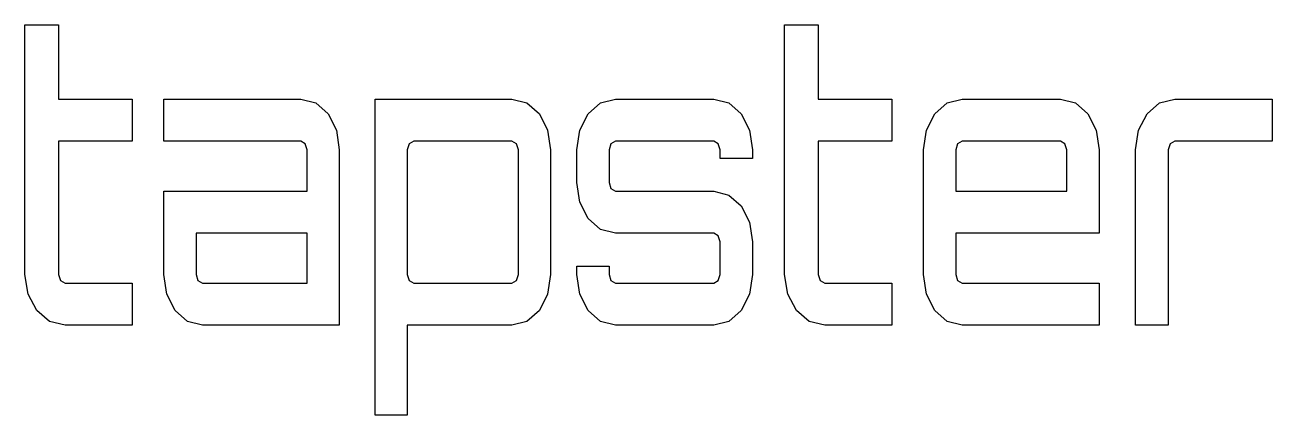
# Model space of a CAD drawing. Extents: x -22.6 to 22.6, y -7.1 to 7.1.
import ezdxf

# ---------------------------------------------------------------- set-up
doc = ezdxf.new("R2010")
doc.units = 0
doc.layers.get('0').update_dxf_attribs({"linetype": 'CONTINUOUS'})

msp = doc.modelspace()

# ---------------------------------------------------------------- linework, layer by layer
at = {"color": 7}
for points in [[(-21.365309, 2.850381), (-21.365309, -1.975337), (-21.292401, -2.194094), (-21.118517, -2.285817), (-18.696122, -2.285817), (-18.696122, -3.809852), (-21.118517, -3.809852), (-21.68501, -3.668811), (-22.150526, -3.2737), (-22.464577, -2.688054), (-22.576678, -1.975337), (-22.576678, 2.540324), (-22.576678, 7.055563), (-21.365309, 7.055563), (-21.365309, 4.374416), (-18.696122, 4.374416), (-18.696122, 2.850381), (-21.365309, 2.850381)], [(6.13469, 2.850381), (6.13469, -1.975337), (6.207599, -2.194094), (6.381483, -2.285817), (8.803878, -2.285817), (8.803878, -3.809852), (6.381483, -3.809852), (5.81499, -3.668811), (5.349474, -3.2737), (5.035423, -2.688054), (4.923322, -1.975337), (4.923322, 2.540324), (4.923322, 7.055563), (6.13469, 7.055563), (6.13469, 4.374416), (8.803878, 4.374416), (8.803878, 2.850381), (6.13469, 2.850381)], [(-12.595337, 4.374416), (-12.051746, 4.233376), (-11.605048, 3.838264), (-11.303691, 3.252583), (-11.196122, 2.540324), (-11.196122, -3.809852), (-16.146909, -3.809852), (-16.690501, -3.668811), (-17.137198, -3.2737), (-17.438554, -2.688054), (-17.546123, -1.975337), (-17.546123, 1.0443), (-12.358521, 1.0443), (-12.358521, 2.540324), (-12.428482, 2.75887), (-12.595337, 2.850381), (-17.546123, 2.850381), (-17.546123, 4.374416), (-12.595337, 4.374416)], [(-4.946122, 4.374416), (-4.402723, 4.233376), (-3.956048, 3.838264), (-3.654708, 3.252583), (-3.546981, 2.540324), (-3.546981, -1.975337), (-3.654708, -2.688054), (-3.956048, -3.2737), (-4.402723, -3.668811), (-4.946122, -3.809852), (-8.734642, -3.809852), (-8.734642, -7.055549), (-9.896981, -7.055549), (-9.896981, 4.374416), (-4.946122, 4.374416)], [(3.754664, 2.229845), (2.592266, 2.229845), (2.592266, 2.540324), (2.522306, 2.75887), (2.35545, 2.850381), (-1.196122, 2.850381), (-1.362976, 2.75887), (-1.432937, 2.540324), (-1.432937, 1.354779), (-1.362976, 1.136022), (-1.196122, 1.0443), (2.35545, 1.0443), (2.899042, 0.903259), (3.345739, 0.508148), (3.647095, -0.077534), (3.754664, -0.790215), (3.754664, -1.975337), (3.647095, -2.688054), (3.345739, -3.2737), (2.899042, -3.668811), (2.35545, -3.809852), (-1.196122, -3.809852), (-1.739713, -3.668811), (-2.186411, -3.2737), (-2.487767, -2.688054), (-2.595336, -1.975337), (-2.595336, -1.664857), (-1.432937, -1.664857), (-1.432937, -1.975337), (-1.362976, -2.194094), (-1.196122, -2.285817), (2.35545, -2.285817), (2.522306, -2.194094), (2.592266, -1.975337), (2.592266, -0.790215), (2.522306, -0.571458), (2.35545, -0.479736), (-1.196122, -0.479736), (-1.739713, -0.338483), (-2.186411, 0.056628), (-2.487767, 0.642063), (-2.595336, 1.354779), (-2.595336, 2.540324), (-2.487767, 3.252583), (-2.186411, 3.838264), (-1.739713, 4.233376), (-1.196122, 4.374416), (2.35545, 4.374416), (2.899042, 4.233376), (3.345739, 3.838264), (3.647095, 3.252583), (3.754664, 2.540324), (3.754664, 2.229845)], [(14.904664, 4.374416), (15.448255, 4.233376), (15.894953, 3.838264), (16.19631, 3.252583), (16.303879, 2.540324), (16.303879, -0.479736), (11.116277, -0.479736), (11.116277, -1.975337), (11.186238, -2.194094), (11.353092, -2.285817), (16.303879, -2.285817), (16.303879, -3.809852), (11.353092, -3.809852), (10.8095, -3.668811), (10.362968, -3.2737), (10.061612, -2.688054), (9.953878, -1.975337), (9.953878, 2.540324), (10.061612, 3.252583), (10.362968, 3.838264), (10.8095, 4.233376), (11.353092, 4.374416), (14.904664, 4.374416)], [(22.567883, 4.374416), (22.567883, 2.850381), (19.043237, 2.850381), (18.874592, 2.75887), (18.803878, 2.540324), (18.803878, -3.809852), (17.628997, -3.809852), (17.628997, -1.975337), (17.628997, 2.540324), (17.73772, 3.252583), (18.042312, 3.838264), (18.493807, 4.233376), (19.043237, 4.374416), (22.567883, 4.374416)], [(-4.70932, 2.540324), (-4.779276, 2.75887), (-4.946122, 2.850381), (-8.497839, 2.850381), (-8.664685, 2.75887), (-8.734642, 2.540324), (-8.734642, -1.975337), (-8.664685, -2.194094), (-8.497839, -2.285817), (-4.946122, -2.285817), (-4.779276, -2.194094), (-4.70932, -1.975337), (-4.70932, 2.540324)], [(15.14148, 1.0443), (15.14148, 2.540324), (15.071521, 2.75887), (14.904664, 2.850381), (11.353092, 2.850381), (11.186238, 2.75887), (11.116277, 2.540324), (11.116277, 1.0443), (15.14148, 1.0443)], [(-12.358521, -0.479736), (-16.383724, -0.479736), (-16.383724, -1.975337), (-16.313763, -2.194094), (-16.146909, -2.285817), (-12.358521, -2.285817), (-12.358521, -0.479736)]]:
    msp.add_lwpolyline(points, dxfattribs=at)

doc.saveas('drawing.dxf')
